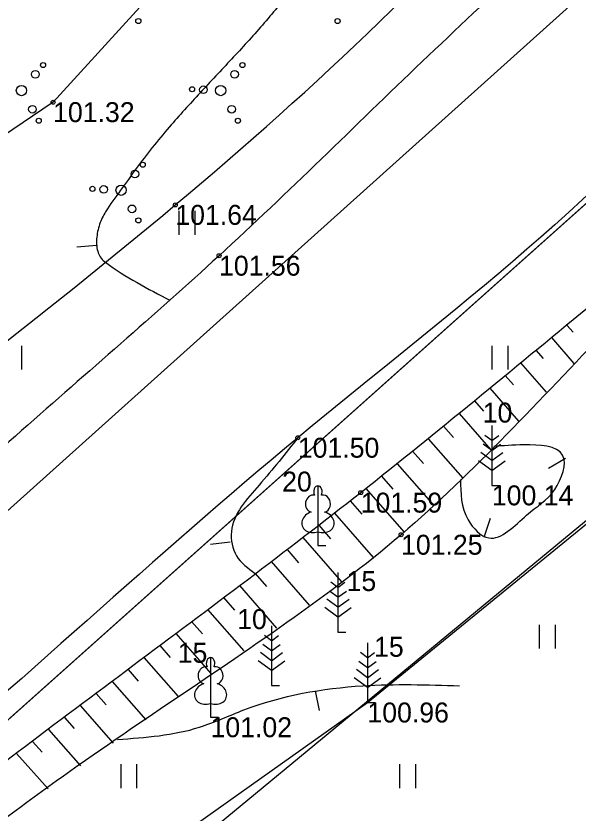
# Model space of a CAD drawing. Extents: x 551610 to 552368, y 324982 to 326143.
# Drawn here: x 551894.86 to 551908.97, y 325376.88 to 325396.87 of the extents above; entities that cross this region are included whole.
import ezdxf

# ---------------------------------------------------------------- set-up
doc = ezdxf.new("R2010")
doc.units = 0
for name, color, linetype in [('CELI_CMAL_####_####_#', 7, 'Continuous'), ('DREN_VADP_####_####_#', 7, 'Continuous'), ('RAMI_UZMR_####_####_#', 7, 'Continuous'), ('RELJ_AATZ_####_TKST_#', 7, 'Continuous'), ('RELJ_ELEM_####_####_#', 7, 'Continuous'), ('RELJ_HORZ_PAMT_####_#', 7, 'Continuous'), ('RELJ_NOGA_####_####_#', 7, 'Continuous'), ('RELJ_NOGL_####_####_#', 7, 'Continuous'), ('ROBZ_IERR_####_####_#', 7, 'Continuous'), ('ROBZ_PROJ_####_####_#', 7, 'Continuous'), ('TERT_DIAM_####_TKST_#', 7, 'Continuous'), ('TERT_ELEM_####_####_#', 7, 'Continuous'), ('TERT_KONT_####_####_#', 7, 'Continuous')]:
    doc.layers.add(name, color=color, linetype=linetype)

msp = doc.modelspace()

# ---------------------------------------------------------------- linework, layer by layer
at = {"layer": 'CELI_CMAL_####_####_#'}
for points in [[(552193.153, 326058.498), (552187.761, 326033.522), (552185.931, 326025.836), (552182.623, 326010.509), (552178.898, 325994.57), (552174.587, 325975.187), (552170.725, 325959.326), (552166.957, 325943.805), (552162.166, 325925.484), (552157.619, 325906.566), (552153.211, 325889.255), (552148.945, 325870.988), (552145.184, 325854.073), (552142.42, 325841.537), (552138.907, 325825.524), (552136.346, 325811.835), (552132.134, 325792.403), (552128.642, 325776.536), (552124.476, 325760.855), (552119.171, 325744.408), (552114.154, 325729.662), (552107.269, 325711.112), (552102.602, 325692.6), (552098.25, 325673.246), (552095.036, 325660.342), (552094.07, 325654.684), (552090.375, 325639.274), (552086.936, 325626.864), (552083.416, 325616.707), (552075.615, 325601.116), (552067.493, 325588.894), (552057.532, 325575.724), (552047.819, 325564.027), (552043.023, 325558.065), (552034.966, 325548.638), (552024.982, 325537.196), (552011.992, 325521.644), (552004.209, 325511.772), (551994.165, 325499.401), (551988.851, 325492.821), (551983.536, 325486.241), (551978.584, 325480.224), (551973.633, 325474.206), (551968.107, 325467.431), (551962.581, 325460.656), (551956.63, 325453.398), (551950.678, 325446.14), (551944.856, 325439.155), (551939.034, 325432.169), (551934.357, 325426.682), (551929.019, 325420.799), (551923.551, 325414.762), (551916.855, 325407.681), (551910.159, 325400.599), (551905.059, 325395.728), (551899.959, 325390.857), (551895.003, 325386.469), (551890.046, 325382.08), (551884.136, 325377.281), (551878.226, 325372.482), (551871.776, 325367.362), (551865.326, 325362.243), (551858.679, 325356.931), (551852.033, 325351.618), (551843.745, 325345.356), (551837.598, 325340.664), (551831.451, 325335.971)], [(551935.213, 325408.406), (551932.127, 325412.206), (551928.115, 325412.561), (551912.964, 325396.45), (551901.936, 325386.29), (551891.353, 325377.1), (551880.574, 325368.638), (551867.972, 325358.505)]]:
    msp.add_spline(points, degree=3, dxfattribs=at)
at = {"layer": 'DREN_VADP_####_####_#'}
msp.add_lwpolyline([(551789.491, 325285.43), (551929.921, 325401.35)], dxfattribs=at)
at = {"layer": 'RAMI_UZMR_####_####_#'}
for points in [[(551920.243, 325424.466), (551913.701, 325413.754), (551904.662, 325404.431), (551895.795, 325394.709), (551885.119, 325387.484), (551873.595, 325377.502), (551862.043, 325368.751), (551848.627, 325357.664), (551838.442, 325350.07), (551826.633, 325343.069), (551812.919, 325332.221), (551805.259, 325323.939), (551800.453, 325319.188), (551789.057, 325310.931), (551777.886, 325301.575), (551774.135, 325296.308), (551759.5, 325284.358), (551744.712, 325270.923)], [(551750.43, 325254.322), (551759.091, 325258.74), (551762.551, 325259.362), (551772.496, 325270.785), (551777.81, 325272.309), (551785.952, 325278.977), (551794.791, 325289.459), (551807.65, 325297.978), (551819.346, 325307.736), (551822.21, 325310.829), (551827.212, 325313.742), (551831.187, 325317.822), (551836.085, 325323.654), (551844.352, 325327.678), (551852.07, 325335.114), (551870.263, 325351.278), (551877.998, 325358.386), (551880.083, 325360.283), (551889.174, 325368.308), (551894.278, 325373.55), (551898.58, 325376.031), (551903.683, 325379.648), (551915.485, 325389.276), (551920.586, 325393.516)]]:
    msp.add_lwpolyline(points, dxfattribs=at)
at = {"layer": 'RELJ_ELEM_####_####_#'}
for centre in [(551895.795, 325394.709), (551898.862, 325392.132), (551899.959, 325390.857), (551901.936, 325386.29), (551903.515, 325384.913), (551904.526, 325383.857)]:
    msp.add_circle(centre, 0.05, dxfattribs=at)
at = {"layer": 'RELJ_HORZ_PAMT_####_#'}
for p, q in [((551896.392, 325391.077), (551896.889, 325391.122)), ((551908.225, 325385.524), (551908.656, 325385.777)), ((551906.762, 325384.266), (551906.605, 325383.791)), ((551899.741, 325383.619), (551900.237, 325383.677)), ((551902.48, 325379.45), (551902.383, 325379.941))]:
    msp.add_line(p, q, dxfattribs=at)
for points in [[(551907.395, 325408.476), (551907.78, 325407.84), (551907.908, 325407.543), (551907.873, 325406.545), (551907.611, 325405.868), (551907.442, 325405.55), (551907.263, 325405.257), (551906.349, 325403.88), (551905.884, 325403.203), (551905.409, 325402.53), (551903.615, 325400.016), (551901.782, 325397.534), (551901.048, 325396.644), (551900.274, 325395.79), (551899.485, 325394.945), (551899.094, 325394.518), (551898.71, 325394.084), (551898.284, 325393.571), (551897.879, 325393.042), (551897.49, 325392.504), (551897.113, 325391.96), (551896.962, 325391.646), (551896.888, 325391.277), (551896.926, 325390.932), (551896.999, 325390.794), (551897.113, 325390.692), (551898.725, 325389.741)], [(551901.936, 325386.29), (551900.963, 325385.1), (551900.268, 325383.936), (551900.397, 325383.33), (551900.869, 325382.884)], [(551906.016, 325385.245), (551906.21, 325384.229), (551906.727, 325383.778), (551907.678, 325384.349), (551908.382, 325384.992), (551908.58, 325385.857), (551907.616, 325386.111), (551906.851, 325386.072)], [(551897.41, 325378.721), (551899.471, 325379.03), (551900.584, 325379.463), (551903.569, 325380.069), (551905.997, 325380.069)]]:
    msp.add_spline(points, degree=3, dxfattribs=at)
at = {"layer": 'RELJ_NOGA_####_####_#'}
for p, q in [((551908.686, 325389.119), (551908.844, 325388.937)), ((551908.299, 325388.802), (551908.864, 325388.154)), ((551907.913, 325388.484), (551908.094, 325388.277)), ((551907.527, 325388.167), (551908.17, 325387.432)), ((551907.14, 325387.849), (551907.345, 325387.616)), ((551906.754, 325387.532), (551907.478, 325386.708)), ((551906.367, 325387.215), (551906.596, 325386.955)), ((551905.981, 325386.897), (551906.781, 325385.989)), ((551905.594, 325386.581), (551905.844, 325386.297)), ((551905.206, 325386.266), (551906.073, 325385.28)), ((551904.817, 325385.951), (551905.086, 325385.645)), ((551904.427, 325385.638), (551905.349, 325384.589)), ((551904.037, 325385.326), (551904.319, 325385.004)), ((551903.645, 325385.015), (551904.601, 325383.922)), ((551903.252, 325384.707), (551903.542, 325384.374)), ((551902.857, 325384.4), (551903.828, 325383.285)), ((551902.461, 325384.094), (551902.753, 325383.759)), ((551902.065, 325383.789), (551903.034, 325382.675)), ((551901.667, 325383.486), (551901.956, 325383.154)), ((551901.268, 325383.185), (551902.223, 325382.087)), ((551900.869, 325382.884), (551901.153, 325382.558)), ((551900.47, 325382.583), (551901.403, 325381.512)), ((551900.071, 325382.282), (551900.347, 325381.965)), ((551899.671, 325381.98), (551900.578, 325380.943)), ((551899.272, 325381.679), (551899.54, 325381.373)), ((551898.873, 325381.378), (551899.754, 325380.374)), ((551898.474, 325381.077), (551898.735, 325380.78)), ((551898.075, 325380.776), (551898.935, 325379.798)), ((551897.676, 325380.475), (551897.932, 325380.184)), ((551897.277, 325380.173), (551898.122, 325379.212)), ((551896.878, 325379.872), (551897.129, 325379.587)), ((551896.478, 325379.571), (551897.305, 325378.633)), ((551896.079, 325379.27), (551896.324, 325378.993)), ((551895.679, 325378.97), (551896.486, 325378.057)), ((551895.28, 325378.669), (551895.519, 325378.399)), ((551894.88, 325378.369), (551895.667, 325377.48))]:
    msp.add_line(p, q, dxfattribs=at)
msp.add_spline([(551914.891, 325394.168), (551909.203, 325389.541), (551903.515, 325384.913), (551897.795, 325380.565), (551892.075, 325376.217), (551886.784, 325371.899), (551881.493, 325367.582), (551875.078, 325362.452), (551868.662, 325357.322), (551863.626, 325353.098), (551858.589, 325348.874), (551853.277, 325344.434), (551847.964, 325339.993), (551842.942, 325335.93), (551837.92, 325331.867), (551833.047, 325327.965), (551828.173, 325324.062), (551821.792, 325318.441), (551815.412, 325312.82)], degree=3, dxfattribs=at)
at = {"layer": 'RELJ_NOGL_####_####_#'}
msp.add_spline([(551914.891, 325394.168), (551909.709, 325389.013), (551904.526, 325383.857), (551898.667, 325379.605), (551892.809, 325375.353), (551887.724, 325370.885), (551882.639, 325366.416), (551876.261, 325360.575), (551869.883, 325354.734), (551864.692, 325350.855), (551859.501, 325346.976), (551854.452, 325342.714), (551849.403, 325338.452), (551844.196, 325334.673), (551838.988, 325330.894), (551833.679, 325327.099), (551828.369, 325323.304), (551815.412, 325312.82)], degree=3, dxfattribs=at)
at = {"layer": 'ROBZ_IERR_####_####_#'}
for points in [[(552030.836, 325604.433), (552066.748, 325608.971), (552072.451, 325609.692), (552057.907, 325582.447), (551954.738, 325442.185), (551918.803, 325406.14), (551858.305, 325351.845), (551779.875, 325290.486), (551742.12, 325255.811), (551717.576, 325225.858), (551708.111, 325209.562), (551703.475, 325193.007), (551698.815, 325175.951), (551697.315, 325154.945), (551695.522, 325117.178), (551688.324, 325096.472), (551680.827, 325086.569), (551676.029, 325082.367), (551665.832, 325079.366), (551637.131, 325087.514)], [(551876.625, 325325.619), (551859.456, 325345.517), (551858.384, 325346.826), (551936.425, 325416.509), (551954.26, 325397.769)]]:
    msp.add_lwpolyline(points, dxfattribs=at)
at = {"layer": 'ROBZ_PROJ_####_####_#'}
for points in [[(551636.903, 325087.579), (551665.832, 325079.366), (551676.029, 325082.367), (551680.827, 325086.569), (551688.324, 325096.472), (551695.522, 325117.178), (551697.315, 325154.945), (551698.815, 325175.951), (551703.475, 325193.007), (551708.111, 325209.562), (551717.576, 325225.858), (551742.12, 325255.811), (551779.875, 325290.486), (551858.305, 325351.845), (551918.803, 325406.14), (551954.738, 325442.185), (552057.907, 325582.447)], [(552065.024, 325571.661), (552021.922, 325520.019), (551958.703, 325442.82), (551936.425, 325416.509), (551858.384, 325346.826), (551824.867, 325321.328), (551809.176, 325308.956), (551762.947, 325266.473), (551743.93, 325247.029), (551741.969, 325243.803), (551725.208, 325220.762), (551714.292, 325199.445), (551711.566, 325192.28), (551707.318, 325174.592), (551708.75, 325132.652), (551708.918, 325111.974), (551703.21, 325112.771), (551698.522, 325091.427), (551680.305, 325068.982), (551659.9, 325070.265), (551636.605, 325077.09)]]:
    msp.add_lwpolyline(points, dxfattribs=at)
at = {"layer": 'TERT_ELEM_####_####_#'}
for p, q in [((551898.959, 325391.385), (551898.959, 325391.985)), ((551899.359, 325391.385), (551899.359, 325391.985)), ((551895.013, 325388), (551895.013, 325388.6)), ((551906.811, 325388), (551906.811, 325388.6)), ((551907.211, 325388), (551907.211, 325388.6)), ((551906.806, 325386.595), (551906.806, 325385.095)), ((551906.806, 325386.219), (551906.63, 325386.347)), ((551906.806, 325386.219), (551906.98, 325386.347)), ((551906.806, 325385.969), (551906.59, 325386.127)), ((551906.806, 325385.969), (551907.022, 325386.127)), ((551906.806, 325385.719), (551906.528, 325385.923)), ((551906.806, 325385.719), (551907.084, 325385.923)), ((551906.806, 325385.469), (551906.474, 325385.713)), ((551906.806, 325385.469), (551907.14, 325385.713)), ((551906.806, 325385.095), (551907.006, 325385.095)), ((551902.441, 325383.932), (551902.441, 325383.585)), ((551902.441, 325383.585), (551902.641, 325383.585)), ((551902.944, 325382.914), (551902.944, 325381.414)), ((551902.944, 325382.538), (551902.768, 325382.666)), ((551902.944, 325382.538), (551903.118, 325382.666)), ((551902.944, 325382.288), (551902.728, 325382.446)), ((551902.944, 325382.288), (551903.16, 325382.446)), ((551902.944, 325382.038), (551902.666, 325382.242)), ((551902.944, 325382.038), (551903.222, 325382.242)), ((551902.944, 325381.788), (551902.612, 325382.032)), ((551902.944, 325381.788), (551903.278, 325382.032)), ((551901.275, 325381.574), (551901.275, 325380.074)), ((551902.944, 325381.414), (551903.144, 325381.414)), ((551908, 325381), (551908, 325381.6)), ((551908.4, 325381), (551908.4, 325381.6)), ((551901.275, 325381.198), (551901.099, 325381.326)), ((551901.275, 325381.198), (551901.449, 325381.326)), ((551901.275, 325380.948), (551901.059, 325381.106)), ((551901.275, 325380.948), (551901.491, 325381.106)), ((551903.683, 325381.148), (551903.683, 325379.648)), ((551901.275, 325380.698), (551900.997, 325380.902)), ((551901.275, 325380.698), (551901.553, 325380.902)), ((551903.683, 325380.772), (551903.507, 325380.9)), ((551903.683, 325380.772), (551903.857, 325380.9)), ((551901.275, 325380.448), (551900.943, 325380.692)), ((551901.275, 325380.448), (551901.609, 325380.692)), ((551903.683, 325380.522), (551903.467, 325380.68)), ((551903.683, 325380.522), (551903.899, 325380.68)), ((551903.683, 325380.272), (551903.405, 325380.476)), ((551903.683, 325380.272), (551903.961, 325380.476)), ((551903.683, 325380.022), (551903.351, 325380.266)), ((551903.683, 325380.022), (551904.017, 325380.266)), ((551901.275, 325380.074), (551901.475, 325380.074)), ((551899.746, 325379.625), (551899.746, 325379.278)), ((551903.683, 325379.648), (551903.883, 325379.648)), ((551899.746, 325379.278), (551899.946, 325379.278)), ((551897.5, 325377.5), (551897.5, 325378.1)), ((551897.9, 325377.5), (551897.9, 325378.1)), ((551904.5, 325377.5), (551904.5, 325378.1)), ((551904.9, 325377.5), (551904.9, 325378.1))]:
    msp.add_line(p, q, dxfattribs=at)
for points in [[(551902.441, 325385.085), (551902.441, 325383.932)], [(551902.531, 325384.853), (551902.53, 325384.854)], [(551899.746, 325380.778), (551899.746, 325379.625)], [(551899.836, 325380.546), (551899.835, 325380.547)]]:
    msp.add_lwpolyline(points, dxfattribs=at)
for centre, radius in [((551897.934, 325396.744), 0.064), ((551902.934, 325396.744), 0.064), ((551895.544, 325395.639), 0.064), ((551900.544, 325395.639), 0.064), ((551895.348, 325395.408), 0.096), ((551900.348, 325395.408), 0.096), ((551895, 325395), 0.128), ((551899.282, 325395.034), 0.064), ((551899.566, 325395.021), 0.096), ((551900, 325395), 0.128), ((551895.276, 325394.533), 0.096), ((551900.276, 325394.533), 0.096), ((551895.434, 325394.244), 0.064), ((551900.434, 325394.244), 0.064), ((551898.044, 325393.139), 0.064), ((551897.848, 325392.908), 0.096), ((551897.066, 325392.521), 0.096), ((551897.5, 325392.5), 0.128), ((551896.782, 325392.534), 0.064), ((551897.776, 325392.033), 0.096), ((551897.934, 325391.744), 0.064)]:
    msp.add_circle(centre, radius, dxfattribs=at)
for centre, major_axis, ratio, start_param, end_param in [((551902.441, 325384.935), (0, -0.15), 0.707107, 3.14537, 5.287485), ((551902.441, 325384.935), (0, -0.15), 0.707107, 0.995701, 3.137816), ((551902.313, 325384.64), (-0.039, -0.212), 0.861323, 3.141593, 6.283185), ((551902.569, 325384.64), (0.039, -0.212), 0.861323, 0, 3.141593), ((551902.351, 325384.178), (0.307, 0.095), 0.814445, 1.570796, 4.752015), ((551902.531, 325384.178), (-0.307, 0.095), 0.814445, 1.531171, 4.712389), ((551899.746, 325380.628), (0, -0.15), 0.707107, 3.14537, 5.287485), ((551899.746, 325380.628), (0, -0.15), 0.707107, 0.995701, 3.137816), ((551899.618, 325380.333), (-0.039, -0.212), 0.861323, 3.141593, 6.283185), ((551899.874, 325380.333), (0.039, -0.212), 0.861323, 0, 3.141593), ((551899.656, 325379.871), (0.307, 0.095), 0.814445, 1.570796, 4.752015), ((551899.836, 325379.871), (-0.307, 0.095), 0.814445, 1.531171, 4.712389)]:
    msp.add_ellipse(centre, major_axis=major_axis, ratio=ratio, start_param=start_param, end_param=end_param, dxfattribs=at)
at = {"layer": 'TERT_KONT_####_####_#'}
msp.add_spline([(551715.682, 325237.194), (551719.631, 325233.982), (551721.713, 325233.332), (551727.219, 325242.858), (551736.745, 325255.1), (551749.715, 325269.306), (551763.22, 325281.319), (551775.689, 325291.952), (551781.359, 325297.365), (551791.99, 325307.364), (551802.151, 325315.646), (551807.744, 325319.425), (551816.002, 325327.048), (551829.752, 325338.868), (551842.682, 325346.808), (551851.649, 325353.604), (551864.374, 325363.65), (551877.061, 325374.152), (551888.659, 325383.998), (551898.862, 325392.132), (551908.595, 325401.661), (551921.314, 325415.12), (551926.941, 325420.561), (551925.641, 325423.149), (551920.243, 325424.466)], degree=3, dxfattribs=at)

# ---------------------------------------------------------------- texts
at = {"layer": 'RELJ_AATZ_####_TKST_#'}
for s, p in [('101.32', (551895.795, 325394.209)), ('101.64', (551898.862, 325391.632)), ('101.56', (551899.959, 325390.357)), ('101.50', (551901.936, 325385.79)), ('100.14', (551906.806, 325384.595)), ('101.59', (551903.515, 325384.413)), ('101.25', (551904.526, 325383.357)), ('100.96', (551903.683, 325379.148)), ('101.02', (551899.746, 325378.778))]:
    msp.add_text(s, height=0.5, dxfattribs=at).set_placement(p)
at = {"layer": 'TERT_DIAM_####_TKST_#'}
for s, p in [('10', (551906.576, 325386.671)), ('20', (551901.543, 325384.941)), ('15', (551903.16, 325382.446)), ('10', (551900.414, 325381.491)), ('15', (551903.85, 325380.797)), ('15', (551898.922, 325380.646))]:
    msp.add_text(s, height=0.5, dxfattribs=at).set_placement(p)

doc.saveas('drawing.dxf')
